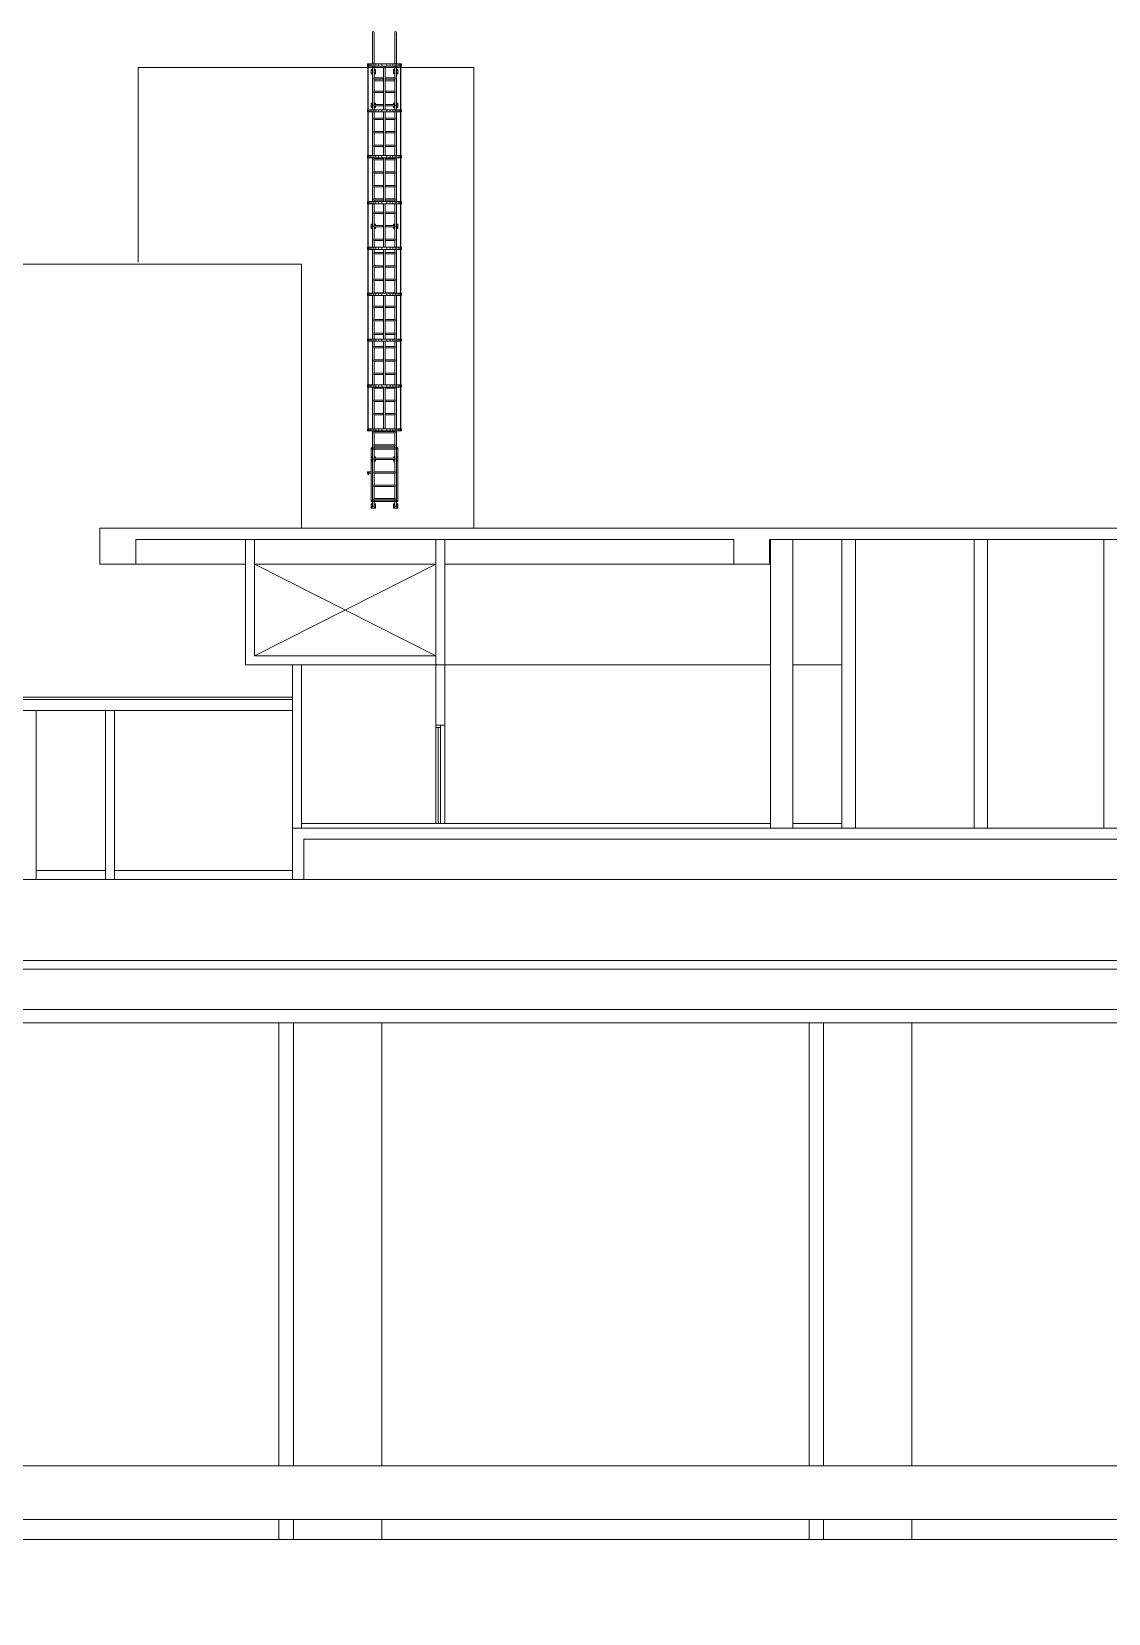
# Model space of a CAD drawing. Header units: millimetres. Extents: x 829698 to 839067, y 817400 to 823544.
# Drawn here: x 838337.3 to 838577.8, y 817931.8 to 818285.3 of the extents above; entities that cross this region are included whole.
import ezdxf

# ---------------------------------------------------------------- set-up
doc = ezdxf.new("R2010")
doc.units = ezdxf.units.MM
doc.linetypes.add('2X62X-MAGP-S-003$0$HIDDEN', pattern=[0.375, 0.25, -0.125])
doc.layers.add('01-feature', color=8, linetype='Continuous', lineweight=13)

# ---------------------------------------------------------------- blocks, each defined once
blk = doc.blocks.new('2X62X-MAGP-S-003$0$SCREW4-P')
at = {"color": 8, "linetype": '2X62X-MAGP-S-003$0$HIDDEN'}
for p, q in [((160, 0), (-160, 0)), ((0, -160), (0, 160))]:
    blk.add_line(p, q, dxfattribs=at)
blk.add_lwpolyline([(-50, 87), (-100, 0), (-50, -87), (50, -87), (100, 0), (50, 87)], close=True)
for radius in [110, 50]:
    blk.add_circle((0, 0), radius)

msp = doc.modelspace()

# ---------------------------------------------------------------- linework, layer by layer
at = {"layer": '01-feature'}
for p, q in [((838413.433, 818285.089), (838413.433, 818278.089)), ((838413.833, 818285.089), (838413.833, 818278.089)), ((838418.433, 818285.089), (838418.433, 818278.089)), ((838418.833, 818285.089), (838418.833, 818278.089)), ((838412.433, 818277.589), (838412.433, 818278.089)), ((838412.633, 818277.589), (838412.633, 818278.089)), ((838412.933, 818277.589), (838412.933, 818278.089)), ((838413.333, 818277.589), (838413.333, 818278.089)), ((838413.733, 818277.589), (838413.733, 818278.089)), ((838414.233, 818277.589), (838414.233, 818278.089)), ((838414.833, 818277.589), (838414.833, 818278.089)), ((838415.583, 818277.589), (838415.583, 818278.089)), ((838416.683, 818277.589), (838416.683, 818278.089)), ((838417.433, 818277.589), (838417.433, 818278.089)), ((838418.033, 818277.589), (838418.033, 818278.089)), ((838418.533, 818277.589), (838418.533, 818278.089)), ((838418.933, 818277.589), (838418.933, 818278.089)), ((838419.333, 818277.589), (838419.333, 818278.089)), ((838419.633, 818277.589), (838419.633, 818278.089)), ((838419.833, 818277.589), (838419.833, 818278.089)), ((838361.133, 818277.289), (838361.133, 818233.789)), ((838361.133, 818277.289), (838436.133, 818277.289)), ((838412.433, 818267.839), (838412.433, 818277.589)), ((838412.533, 818267.839), (838412.533, 818277.589)), ((838413.433, 818277.589), (838413.433, 818267.839)), ((838413.833, 818277.589), (838413.833, 818274.989)), ((838413.833, 818274.689), (838413.833, 818271.989)), ((838415.933, 818274.289), (838413.833, 818274.289)), ((838415.933, 818267.839), (838415.933, 818277.589)), ((838416.333, 818267.839), (838416.333, 818277.589)), ((838418.433, 818274.289), (838416.333, 818274.289)), ((838418.433, 818277.589), (838418.433, 818274.989)), ((838418.433, 818274.689), (838418.433, 818271.989)), ((838418.833, 818277.589), (838418.833, 818267.839)), ((838419.733, 818267.839), (838419.733, 818277.589)), ((838419.833, 818267.839), (838419.833, 818277.589)), ((838436.133, 818277.289), (838436.133, 818174.289)), ((838413.833, 818271.689), (838413.833, 818268.989)), ((838418.433, 818271.689), (838418.433, 818268.989)), ((838412.433, 818267.339), (838412.433, 818267.839)), ((838412.433, 818267.339), (838412.433, 818257.589)), ((838412.533, 818267.339), (838412.533, 818257.589)), ((838412.633, 818267.339), (838412.633, 818267.839)), ((838412.933, 818267.339), (838412.933, 818267.839)), ((838413.333, 818267.339), (838413.333, 818267.839)), ((838413.433, 818267.339), (838413.433, 818257.589)), ((838413.733, 818267.339), (838413.733, 818267.839)), ((838413.833, 818268.689), (838413.833, 818267.839)), ((838413.833, 818267.339), (838413.833, 818265.939)), ((838414.233, 818267.339), (838414.233, 818267.839)), ((838414.833, 818267.339), (838414.833, 818267.839)), ((838415.583, 818267.339), (838415.583, 818267.839)), ((838415.933, 818267.339), (838415.933, 818257.589)), ((838416.333, 818267.339), (838416.333, 818257.589)), ((838416.683, 818267.339), (838416.683, 818267.839)), ((838417.433, 818267.339), (838417.433, 818267.839)), ((838418.033, 818267.339), (838418.033, 818267.839)), ((838418.433, 818268.689), (838418.433, 818267.839)), ((838418.433, 818267.339), (838418.433, 818265.939)), ((838418.533, 818267.339), (838418.533, 818267.839)), ((838418.833, 818267.339), (838418.833, 818257.589)), ((838418.933, 818267.339), (838418.933, 818267.839)), ((838419.333, 818267.339), (838419.333, 818267.839)), ((838419.633, 818267.339), (838419.633, 818267.839)), ((838419.733, 818267.339), (838419.733, 818257.589)), ((838419.833, 818267.339), (838419.833, 818267.839)), ((838419.833, 818267.339), (838419.833, 818257.589)), ((838413.833, 818265.639), (838413.833, 818262.939)), ((838418.433, 818265.639), (838418.433, 818262.939)), ((838413.833, 818262.639), (838413.833, 818259.939)), ((838418.433, 818262.639), (838418.433, 818259.939)), ((838412.433, 818257.089), (838412.433, 818257.589)), ((838412.433, 818257.089), (838412.433, 818247.339)), ((838412.533, 818257.089), (838412.533, 818247.339)), ((838412.633, 818257.089), (838412.633, 818257.589)), ((838412.933, 818257.089), (838412.933, 818257.589)), ((838413.333, 818257.089), (838413.333, 818257.589)), ((838413.433, 818257.089), (838413.433, 818247.339)), ((838413.733, 818257.089), (838413.733, 818257.589)), ((838413.833, 818259.639), (838413.833, 818257.589)), ((838413.833, 818257.089), (838413.833, 818256.939)), ((838413.833, 818256.639), (838413.833, 818253.939)), ((838414.233, 818257.089), (838414.233, 818257.589)), ((838414.833, 818257.089), (838414.833, 818257.589)), ((838415.583, 818257.089), (838415.583, 818257.589)), ((838415.933, 818257.089), (838415.933, 818247.339)), ((838416.333, 818257.089), (838416.333, 818247.339)), ((838416.683, 818257.089), (838416.683, 818257.589)), ((838417.433, 818257.089), (838417.433, 818257.589)), ((838418.033, 818257.089), (838418.033, 818257.589)), ((838418.433, 818259.639), (838418.433, 818257.589)), ((838418.433, 818257.089), (838418.433, 818256.939)), ((838418.433, 818256.639), (838418.433, 818253.939)), ((838418.533, 818257.089), (838418.533, 818257.589)), ((838418.833, 818257.089), (838418.833, 818247.339)), ((838418.933, 818257.089), (838418.933, 818257.589)), ((838419.333, 818257.089), (838419.333, 818257.589)), ((838419.633, 818257.089), (838419.633, 818257.589)), ((838419.733, 818257.089), (838419.733, 818247.339)), ((838419.833, 818257.089), (838419.833, 818257.589)), ((838419.833, 818257.089), (838419.833, 818247.339)), ((838413.833, 818253.639), (838413.833, 818250.939)), ((838418.433, 818253.639), (838418.433, 818250.939)), ((838413.833, 818250.639), (838413.833, 818247.939)), ((838418.433, 818250.639), (838418.433, 818247.939)), ((838412.433, 818246.839), (838412.433, 818247.339)), ((838412.433, 818246.839), (838412.433, 818237.089)), ((838412.533, 818246.839), (838412.533, 818237.089)), ((838412.633, 818246.839), (838412.633, 818247.339)), ((838412.933, 818246.839), (838412.933, 818247.339)), ((838413.333, 818246.839), (838413.333, 818247.339)), ((838413.433, 818246.839), (838413.433, 818237.089)), ((838413.733, 818246.839), (838413.733, 818247.339)), ((838413.833, 818247.639), (838413.833, 818247.339)), ((838413.833, 818246.839), (838413.833, 818244.939)), ((838414.233, 818246.839), (838414.233, 818247.339)), ((838414.833, 818246.839), (838414.833, 818247.339)), ((838415.583, 818246.839), (838415.583, 818247.339)), ((838415.933, 818246.839), (838415.933, 818237.089)), ((838416.333, 818246.839), (838416.333, 818237.089)), ((838416.683, 818246.839), (838416.683, 818247.339)), ((838417.433, 818246.839), (838417.433, 818247.339)), ((838418.033, 818246.839), (838418.033, 818247.339)), ((838418.433, 818247.639), (838418.433, 818247.339)), ((838418.433, 818246.839), (838418.433, 818244.939)), ((838418.533, 818246.839), (838418.533, 818247.339)), ((838418.833, 818246.839), (838418.833, 818237.089)), ((838418.933, 818246.839), (838418.933, 818247.339)), ((838419.333, 818246.839), (838419.333, 818247.339)), ((838419.633, 818246.839), (838419.633, 818247.339)), ((838419.733, 818246.839), (838419.733, 818237.089)), ((838419.833, 818246.839), (838419.833, 818247.339)), ((838419.833, 818246.839), (838419.833, 818237.089)), ((838413.833, 818244.639), (838413.833, 818241.939)), ((838418.433, 818244.639), (838418.433, 818241.939)), ((838413.833, 818241.639), (838413.833, 818238.939)), ((838418.433, 818241.639), (838418.433, 818238.939)), ((838412.433, 818236.589), (838412.433, 818237.089)), ((838412.433, 818236.589), (838412.433, 818226.839)), ((838412.533, 818236.589), (838412.533, 818226.839)), ((838412.633, 818236.589), (838412.633, 818237.089)), ((838412.933, 818236.589), (838412.933, 818237.089)), ((838413.333, 818236.589), (838413.333, 818237.089)), ((838413.433, 818236.589), (838413.433, 818226.839)), ((838413.733, 818236.589), (838413.733, 818237.089)), ((838413.833, 818238.639), (838413.833, 818237.089)), ((838413.833, 818236.589), (838413.833, 818235.939)), ((838413.833, 818235.639), (838413.833, 818232.939)), ((838414.233, 818236.589), (838414.233, 818237.089)), ((838414.833, 818236.589), (838414.833, 818237.089)), ((838415.583, 818236.589), (838415.583, 818237.089)), ((838415.933, 818236.589), (838415.933, 818226.839)), ((838416.333, 818236.589), (838416.333, 818226.839)), ((838416.683, 818236.589), (838416.683, 818237.089)), ((838417.433, 818236.589), (838417.433, 818237.089)), ((838418.033, 818236.589), (838418.033, 818237.089)), ((838418.433, 818238.639), (838418.433, 818237.089)), ((838418.433, 818236.589), (838418.433, 818235.939)), ((838418.433, 818235.639), (838418.433, 818232.939)), ((838418.533, 818236.589), (838418.533, 818237.089)), ((838418.833, 818236.589), (838418.833, 818226.839)), ((838418.933, 818236.589), (838418.933, 818237.089)), ((838419.333, 818236.589), (838419.333, 818237.089)), ((838419.633, 818236.589), (838419.633, 818237.089)), ((838419.733, 818236.589), (838419.733, 818226.839)), ((838419.833, 818236.589), (838419.833, 818237.089)), ((838419.833, 818236.589), (838419.833, 818216.589)), ((838141.133, 818233.289), (838397.633, 818233.289)), ((838397.633, 818233.289), (838397.633, 818174.289)), ((838413.833, 818232.639), (838413.833, 818229.939)), ((838418.433, 818232.639), (838418.433, 818229.939)), ((838413.833, 818229.639), (838413.833, 818226.939)), ((838418.433, 818229.639), (838418.433, 818226.939)), ((838412.433, 818226.339), (838412.433, 818226.839)), ((838412.433, 818226.339), (838412.433, 818216.589)), ((838412.533, 818226.339), (838412.533, 818216.589)), ((838412.633, 818226.339), (838412.633, 818226.839)), ((838412.933, 818226.339), (838412.933, 818226.839)), ((838413.333, 818226.339), (838413.333, 818226.839)), ((838413.433, 818226.339), (838413.433, 818216.589)), ((838413.733, 818226.339), (838413.733, 818226.839)), ((838413.833, 818226.339), (838413.833, 818223.939)), ((838414.233, 818226.339), (838414.233, 818226.839)), ((838414.833, 818226.339), (838414.833, 818226.839)), ((838415.583, 818226.339), (838415.583, 818226.839)), ((838415.933, 818226.339), (838415.933, 818216.589)), ((838416.333, 818226.339), (838416.333, 818216.589)), ((838416.683, 818226.339), (838416.683, 818226.839)), ((838417.433, 818226.339), (838417.433, 818226.839)), ((838418.033, 818226.339), (838418.033, 818226.839)), ((838418.433, 818226.339), (838418.433, 818223.939)), ((838418.533, 818226.339), (838418.533, 818226.839)), ((838418.833, 818226.339), (838418.833, 818216.589)), ((838418.933, 818226.339), (838418.933, 818226.839)), ((838419.333, 818226.339), (838419.333, 818226.839)), ((838419.633, 818226.339), (838419.633, 818226.839)), ((838419.733, 818226.339), (838419.733, 818216.589)), ((838419.833, 818226.339), (838419.833, 818226.839)), ((838413.833, 818223.639), (838413.833, 818220.939)), ((838418.433, 818223.639), (838418.433, 818220.939)), ((838413.833, 818220.639), (838413.833, 818217.939)), ((838418.433, 818220.639), (838418.433, 818217.939)), ((838412.433, 818216.089), (838412.433, 818216.589)), ((838412.433, 818216.089), (838412.433, 818206.339)), ((838412.533, 818216.089), (838412.533, 818206.339)), ((838412.633, 818216.089), (838412.633, 818216.589)), ((838412.933, 818216.089), (838412.933, 818216.589)), ((838413.333, 818216.089), (838413.333, 818216.589)), ((838413.433, 818216.089), (838413.433, 818206.339)), ((838413.733, 818216.089), (838413.733, 818216.589)), ((838413.833, 818217.639), (838413.833, 818216.589)), ((838413.833, 818216.089), (838413.833, 818214.939)), ((838413.833, 818214.639), (838413.833, 818211.939)), ((838414.233, 818216.089), (838414.233, 818216.589)), ((838414.833, 818216.089), (838414.833, 818216.589)), ((838415.583, 818216.089), (838415.583, 818216.589)), ((838415.933, 818216.089), (838415.933, 818206.339)), ((838416.333, 818216.089), (838416.333, 818206.339)), ((838416.683, 818216.089), (838416.683, 818216.589)), ((838417.433, 818216.089), (838417.433, 818216.589)), ((838418.033, 818216.089), (838418.033, 818216.589)), ((838418.433, 818217.639), (838418.433, 818216.589)), ((838418.433, 818216.089), (838418.433, 818214.939)), ((838418.433, 818214.639), (838418.433, 818211.939)), ((838418.533, 818216.089), (838418.533, 818216.589)), ((838418.833, 818216.089), (838418.833, 818206.339)), ((838418.933, 818216.089), (838418.933, 818216.589)), ((838419.333, 818216.089), (838419.333, 818216.589)), ((838419.633, 818216.089), (838419.633, 818216.589)), ((838419.733, 818216.089), (838419.733, 818206.339)), ((838419.833, 818216.089), (838419.833, 818216.589)), ((838419.833, 818216.089), (838419.833, 818206.339)), ((838413.833, 818211.639), (838413.833, 818208.939)), ((838418.433, 818211.639), (838418.433, 818208.939)), ((838413.833, 818208.639), (838413.833, 818206.339)), ((838418.433, 818208.639), (838418.433, 818206.339)), ((838412.433, 818205.839), (838412.433, 818206.339)), ((838412.433, 818205.839), (838412.433, 818196.539)), ((838412.533, 818205.839), (838412.533, 818196.539)), ((838412.633, 818205.839), (838412.633, 818206.339)), ((838412.933, 818205.839), (838412.933, 818206.339)), ((838413.333, 818205.839), (838413.333, 818206.339)), ((838413.433, 818205.839), (838413.433, 818196.539)), ((838413.733, 818205.839), (838413.733, 818206.339)), ((838413.833, 818205.639), (838413.833, 818202.939)), ((838414.233, 818205.839), (838414.233, 818206.339)), ((838414.833, 818205.839), (838414.833, 818206.339)), ((838415.583, 818205.839), (838415.583, 818206.339)), ((838415.933, 818205.839), (838415.933, 818196.539)), ((838416.333, 818205.839), (838416.333, 818196.539)), ((838416.683, 818205.839), (838416.683, 818206.339)), ((838417.433, 818205.839), (838417.433, 818206.339)), ((838418.033, 818205.839), (838418.033, 818206.339)), ((838418.433, 818205.639), (838418.433, 818202.939)), ((838418.533, 818205.839), (838418.533, 818206.339)), ((838418.833, 818205.839), (838418.833, 818196.539)), ((838418.933, 818205.839), (838418.933, 818206.339)), ((838419.333, 818205.839), (838419.333, 818206.339)), ((838419.633, 818205.839), (838419.633, 818206.339)), ((838419.733, 818205.839), (838419.733, 818196.539)), ((838419.833, 818205.839), (838419.833, 818206.339)), ((838419.833, 818205.839), (838419.833, 818196.539)), ((838413.833, 818202.639), (838413.833, 818199.939)), ((838418.433, 818202.639), (838418.433, 818199.939)), ((838412.433, 818196.039), (838412.433, 818196.539)), ((838412.633, 818196.039), (838412.633, 818196.539)), ((838412.933, 818196.039), (838412.933, 818196.539)), ((838413.333, 818196.039), (838413.333, 818196.539)), ((838413.733, 818196.039), (838413.733, 818196.539)), ((838413.833, 818199.639), (838413.833, 818196.539)), ((838414.233, 818196.039), (838414.233, 818196.539)), ((838414.833, 818196.039), (838414.833, 818196.539)), ((838415.583, 818196.039), (838415.583, 818196.539)), ((838416.683, 818196.039), (838416.683, 818196.539)), ((838417.433, 818196.039), (838417.433, 818196.539)), ((838418.033, 818196.039), (838418.033, 818196.539)), ((838418.433, 818199.639), (838418.433, 818196.539)), ((838418.533, 818196.039), (838418.533, 818196.539)), ((838418.933, 818196.039), (838418.933, 818196.539)), ((838419.333, 818196.039), (838419.333, 818196.539)), ((838419.633, 818196.039), (838419.633, 818196.539)), ((838419.833, 818196.039), (838419.833, 818196.539)), ((838413.433, 818196.039), (838413.433, 818192.289)), ((838413.833, 818196.039), (838413.833, 818195.939)), ((838413.833, 818195.639), (838413.833, 818192.939)), ((838418.433, 818196.039), (838418.433, 818195.939)), ((838418.433, 818195.639), (838418.433, 818192.939)), ((838418.833, 818196.039), (838418.833, 818192.289)), ((838413.453, 818191.969), (838413.133, 818192.289)), ((838413.155, 818190.089), (838413.411, 818190.089)), ((838413.155, 818189.489), (838413.411, 818189.489)), ((838413.283, 818189.961), (838413.283, 818190.217)), ((838413.283, 818189.617), (838413.283, 818189.361)), ((838413.433, 818192.289), (838413.433, 818180.289)), ((838413.833, 818192.639), (838413.833, 818192.289)), ((838413.833, 818192.289), (838413.833, 818189.939)), ((838413.833, 818189.639), (838413.833, 818186.939)), ((838414.111, 818190.089), (838413.855, 818190.089)), ((838414.111, 818189.489), (838413.855, 818189.489)), ((838413.983, 818189.961), (838413.983, 818190.217)), ((838413.983, 818189.617), (838413.983, 818189.361)), ((838418.155, 818190.089), (838418.411, 818190.089)), ((838418.155, 818189.489), (838418.411, 818189.489)), ((838418.283, 818189.961), (838418.283, 818190.217)), ((838418.283, 818189.617), (838418.283, 818189.361)), ((838418.433, 818192.639), (838418.433, 818192.289)), ((838418.433, 818192.289), (838418.433, 818189.939)), ((838418.433, 818189.639), (838418.433, 818186.939)), ((838418.813, 818191.969), (838419.133, 818192.289)), ((838418.833, 818192.289), (838418.833, 818180.289)), ((838419.111, 818190.089), (838418.855, 818190.089)), ((838419.111, 818189.489), (838418.855, 818189.489)), ((838418.983, 818189.961), (838418.983, 818190.217)), ((838418.983, 818189.617), (838418.983, 818189.361)), ((838412.471, 818186.589), (838412.471, 818186.689)), ((838412.521, 818186.589), (838412.521, 818186.689)), ((838413.833, 818186.639), (838413.833, 818183.939)), ((838418.433, 818186.639), (838418.433, 818183.939)), ((838413.833, 818183.639), (838413.833, 818180.939)), ((838418.433, 818183.639), (838418.433, 818180.939)), ((838413.453, 818180.609), (838413.133, 818180.289)), ((838413.433, 818180.289), (838413.433, 818179.291)), ((838413.833, 818180.639), (838413.833, 818180.289)), ((838413.833, 818180.289), (838413.833, 818179.291)), ((838418.433, 818180.639), (838418.433, 818180.289)), ((838418.433, 818180.289), (838418.433, 818179.291)), ((838418.813, 818180.609), (838419.133, 818180.289)), ((838418.833, 818180.289), (838418.833, 818179.291)), ((838352.592, 818174.289), (838702.833, 818174.289)), ((838352.592, 818174.289), (838352.592, 818166.289)), ((838360.592, 818171.789), (838360.592, 818166.289)), ((838360.592, 818171.789), (838494.151, 818171.789)), ((838385.133, 818171.789), (838385.133, 818143.789)), ((838387.133, 818166.289), (838387.133, 818171.789)), ((838427.633, 818171.789), (838427.633, 818130.289)), ((838494.151, 818171.789), (838494.151, 818166.289)), ((838502.151, 818171.789), (838634.633, 818171.789)), ((838502.151, 818171.789), (838502.151, 818166.289)), ((838502.333, 818171.789), (838502.333, 818107.289)), ((838507.333, 818171.789), (838507.333, 818107.289)), ((838518.333, 818171.789), (838518.333, 818107.289)), ((838521.333, 818171.789), (838521.333, 818107.289)), ((838547.833, 818171.789), (838547.833, 818107.289)), ((838550.833, 818171.789), (838550.833, 818107.289)), ((838576.833, 818171.789), (838576.833, 818107.289)), ((838547.833, 818169.539), (838547.833, 818107.289)), ((838550.833, 818169.539), (838550.833, 818107.289)), ((838352.592, 818166.289), (838360.592, 818166.289)), ((838385.133, 818166.289), (838360.592, 818166.289)), ((838387.133, 818166.289), (838387.133, 818145.789)), ((838427.633, 818166.289), (838387.133, 818166.289)), ((838387.133, 818145.789), (838427.633, 818166.289)), ((838387.133, 818166.289), (838427.633, 818145.789)), ((838494.151, 818166.289), (838429.633, 818166.289)), ((838494.151, 818166.289), (838502.151, 818166.289)), ((838385.133, 818143.789), (838429.633, 818143.789)), ((838387.133, 818145.789), (838427.633, 818145.789)), ((838395.633, 818143.789), (838395.633, 818107.289)), ((838397.633, 818143.789), (838397.633, 818107.289)), ((838429.633, 818143.789), (838502.333, 818143.789)), ((838507.333, 818143.789), (838518.333, 818143.789)), ((838395.633, 818136.539), (838320.278, 818136.539)), ((838395.633, 818133.539), (838318.278, 818133.539)), ((838395.633, 818136.039), (838320.278, 818136.039)), ((838338.333, 818133.539), (838338.333, 818095.789)), ((838353.833, 818133.539), (838353.833, 818095.789)), ((838355.833, 818133.539), (838355.833, 818095.789)), ((838427.633, 818129.789), (838427.633, 818108.289)), ((838428.133, 818129.789), (838428.133, 818108.289)), ((838428.633, 818129.789), (838428.633, 818108.289)), ((838429.633, 818130.289), (838429.633, 818108.289)), ((838397.633, 818108.289), (838502.333, 818108.289)), ((838507.333, 818108.289), (838518.333, 818108.289)), ((838395.633, 818107.289), (838720.633, 818107.289)), ((838395.633, 818095.789), (838395.633, 818107.289)), ((838398.133, 818104.789), (838718.133, 818104.789)), ((838398.133, 818095.789), (838398.133, 818104.789)), ((838338.333, 818097.789), (838353.833, 818097.789)), ((838355.833, 818097.789), (838395.633, 818097.789)), ((838104.633, 818095.789), (838842.133, 818095.789)), ((838230.633, 818077.689), (839059.049, 818077.689)), ((837967.048, 818075.789), (839059.049, 818075.789)), ((838230.633, 818075.789), (839059.049, 818075.789)), ((837716.884, 818066.789), (839059.049, 818066.789)), ((837716.884, 818063.789), (839067.075, 818063.789)), ((838392.574, 817964.789), (838392.574, 818063.789)), ((838395.793, 817964.789), (838395.793, 818063.789)), ((838415.532, 817964.789), (838415.532, 818063.789)), ((838511.01, 817964.789), (838511.01, 818063.789)), ((838514.229, 817964.789), (838514.229, 818063.789)), ((838533.968, 817964.789), (838533.968, 818063.789)), ((837716.884, 817964.789), (839059.049, 817964.789)), ((837716.884, 817952.789), (839059.049, 817952.789)), ((838392.574, 817948.285), (838392.574, 817952.789)), ((838395.793, 817948.285), (838395.793, 817952.789)), ((838415.532, 817948.285), (838415.532, 817952.789)), ((838511.01, 817948.285), (838511.01, 817952.789)), ((838514.229, 817948.285), (838514.229, 817952.789)), ((838533.968, 817948.285), (838533.968, 817952.789))]:
    msp.add_line(p, q, dxfattribs=at)
for points in [[(838412.333, 818278.089), (838419.933, 818278.089), (838419.933, 818277.589), (838412.333, 818277.589)], [(838412.333, 818267.839), (838419.933, 818267.839), (838419.933, 818267.339), (838412.333, 818267.339)], [(838412.333, 818257.589), (838419.933, 818257.589), (838419.933, 818257.089), (838412.333, 818257.089)], [(838412.333, 818247.339), (838419.933, 818247.339), (838419.933, 818246.839), (838412.333, 818246.839)], [(838412.333, 818237.089), (838419.933, 818237.089), (838419.933, 818236.589), (838412.333, 818236.589)], [(838412.333, 818226.839), (838419.933, 818226.839), (838419.933, 818226.339), (838412.333, 818226.339)], [(838412.333, 818216.589), (838419.933, 818216.589), (838419.933, 818216.089), (838412.333, 818216.089)], [(838412.333, 818206.339), (838419.933, 818206.339), (838419.933, 818205.839), (838412.333, 818205.839)], [(838412.333, 818196.539), (838419.933, 818196.539), (838419.933, 818196.039), (838412.333, 818196.039)], [(838419.133, 818180.289), (838413.133, 818180.289), (838413.133, 818192.289), (838419.133, 818192.289)], [(838413.323, 818190.159), (838413.363, 818190.089), (838413.323, 818190.02), (838413.243, 818190.02), (838413.203, 818190.089), (838413.243, 818190.159)], [(838413.323, 818189.42), (838413.363, 818189.489), (838413.323, 818189.559), (838413.243, 818189.559), (838413.203, 818189.489), (838413.243, 818189.42)], [(838418.813, 818180.609), (838413.453, 818180.609), (838413.453, 818191.969), (838418.813, 818191.969)], [(838413.943, 818190.159), (838413.903, 818190.089), (838413.943, 818190.02), (838414.023, 818190.02), (838414.063, 818190.089), (838414.023, 818190.159)], [(838413.943, 818189.42), (838413.903, 818189.489), (838413.943, 818189.559), (838414.023, 818189.559), (838414.063, 818189.489), (838414.023, 818189.42)], [(838418.323, 818190.159), (838418.363, 818190.089), (838418.323, 818190.02), (838418.243, 818190.02), (838418.203, 818190.089), (838418.243, 818190.159)], [(838418.323, 818189.42), (838418.363, 818189.489), (838418.323, 818189.559), (838418.243, 818189.559), (838418.203, 818189.489), (838418.243, 818189.42)], [(838418.943, 818190.159), (838418.903, 818190.089), (838418.943, 818190.02), (838419.023, 818190.02), (838419.063, 818190.089), (838419.023, 818190.159)], [(838418.943, 818189.42), (838418.903, 818189.489), (838418.943, 818189.559), (838419.023, 818189.559), (838419.063, 818189.489), (838419.023, 818189.42)], [(838412.596, 818186.289), (838412.396, 818186.289), (838412.396, 818186.589), (838412.596, 818186.589)], [(838428.633, 818130.289), (838427.633, 818130.289), (838427.633, 818129.789), (838428.633, 818129.789)]]:
    msp.add_lwpolyline(points, close=True, dxfattribs=at)
for points in [[(838413.433, 818275.839), (838413.133, 818275.839), (838413.133, 818276.839), (838413.433, 818276.839)], [(838413.833, 818276.839), (838414.133, 818276.839), (838414.133, 818275.839), (838413.833, 818275.839)], [(838418.433, 818276.839), (838418.133, 818276.839), (838418.133, 818275.839), (838418.433, 818275.839)], [(838418.833, 818275.839), (838419.133, 818275.839), (838419.133, 818276.839), (838418.833, 818276.839)], [(838413.433, 818268.339), (838413.133, 818268.339), (838413.133, 818269.339), (838413.433, 818269.339)], [(838413.833, 818269.339), (838414.133, 818269.339), (838414.133, 818268.989)], [(838414.133, 818268.689), (838414.133, 818268.339), (838413.833, 818268.339)], [(838418.433, 818269.339), (838418.133, 818269.339), (838418.133, 818268.989)], [(838418.133, 818268.689), (838418.133, 818268.339), (838418.433, 818268.339)], [(838418.833, 818268.339), (838419.133, 818268.339), (838419.133, 818269.339), (838418.833, 818269.339)], [(838413.433, 818241.289), (838413.133, 818241.289), (838413.133, 818242.289), (838413.433, 818242.289)], [(838413.833, 818242.289), (838414.133, 818242.289), (838414.133, 818241.939)], [(838414.133, 818241.639), (838414.133, 818241.289), (838413.833, 818241.289)], [(838418.433, 818242.289), (838418.133, 818242.289), (838418.133, 818241.939)], [(838418.133, 818241.639), (838418.133, 818241.289), (838418.433, 818241.289)], [(838418.833, 818241.289), (838419.133, 818241.289), (838419.133, 818242.289), (838418.833, 818242.289)], [(838413.433, 818189.289), (838413.133, 818189.289), (838413.133, 818190.289), (838413.433, 818190.289)], [(838413.833, 818190.289), (838414.133, 818190.289), (838414.133, 818189.939)], [(838414.133, 818189.639), (838414.133, 818189.289), (838413.833, 818189.289)], [(838418.433, 818190.289), (838418.133, 818190.289), (838418.133, 818189.939)], [(838418.133, 818189.639), (838418.133, 818189.289), (838418.433, 818189.289)], [(838418.833, 818189.289), (838419.133, 818189.289), (838419.133, 818190.289), (838418.833, 818190.289)], [(838413.133, 818186.639), (838412.521, 818186.639)], [(838413.833, 818179.789), (838414.133, 818179.789), (838414.133, 818178.789), (838413.133, 818178.789), (838413.133, 818179.789), (838413.433, 818179.789)], [(838418.433, 818179.789), (838418.133, 818179.789), (838418.133, 818178.789), (838419.133, 818178.789), (838419.133, 818179.789), (838418.833, 818179.789)], [(838429.633, 818171.789), (838429.633, 818130.289), (838427.633, 818130.289)], [(837399.599, 817948.285), (838037.09, 817948.285), (838043.09, 817931.8), (838055.09, 817964.77), (838061.09, 817948.285), (838815.609, 817948.285)]]:
    msp.add_lwpolyline(points, dxfattribs=at)
for points in [[(838415.933, 818274.689), (838413.833, 818274.689, -0.6666667), (838413.833, 818274.989), (838415.933, 818274.989)], [(838416.333, 818274.989), (838418.433, 818274.989, -0.6666667), (838418.433, 818274.689), (838416.333, 818274.689)], [(838415.933, 818271.689), (838413.833, 818271.689, -0.6666667), (838413.833, 818271.989), (838415.933, 818271.989)], [(838416.333, 818271.989), (838418.433, 818271.989, -0.6666667), (838418.433, 818271.689), (838416.333, 818271.689)], [(838415.933, 818268.689), (838413.833, 818268.689, -0.6666667), (838413.833, 818268.989), (838415.933, 818268.989)], [(838416.333, 818268.989), (838418.433, 818268.989, -0.6666667), (838418.433, 818268.689), (838416.333, 818268.689)], [(838415.933, 818265.639), (838413.833, 818265.639, -0.6666667), (838413.833, 818265.939), (838415.933, 818265.939)], [(838416.333, 818265.939), (838418.433, 818265.939, -0.6666667), (838418.433, 818265.639), (838416.333, 818265.639)], [(838415.933, 818262.639), (838413.833, 818262.639, -0.6666667), (838413.833, 818262.939), (838415.933, 818262.939)], [(838416.333, 818262.939), (838418.433, 818262.939, -0.6666667), (838418.433, 818262.639), (838416.333, 818262.639)], [(838415.933, 818259.639), (838413.833, 818259.639, -0.6666667), (838413.833, 818259.939), (838415.933, 818259.939)], [(838415.933, 818256.639), (838413.833, 818256.639, -0.6666667), (838413.833, 818256.939), (838415.933, 818256.939)], [(838416.333, 818259.939), (838418.433, 818259.939, -0.6666667), (838418.433, 818259.639), (838416.333, 818259.639)], [(838416.333, 818256.939), (838418.433, 818256.939, -0.6666667), (838418.433, 818256.639), (838416.333, 818256.639)], [(838415.933, 818253.639), (838413.833, 818253.639, -0.6666667), (838413.833, 818253.939), (838415.933, 818253.939)], [(838416.333, 818253.939), (838418.433, 818253.939, -0.6666667), (838418.433, 818253.639), (838416.333, 818253.639)], [(838415.933, 818250.639), (838413.833, 818250.639, -0.6666667), (838413.833, 818250.939), (838415.933, 818250.939)], [(838416.333, 818250.939), (838418.433, 818250.939, -0.6666667), (838418.433, 818250.639), (838416.333, 818250.639)], [(838415.933, 818247.639), (838413.833, 818247.639, -0.6666667), (838413.833, 818247.939), (838415.933, 818247.939)], [(838416.333, 818247.939), (838418.433, 818247.939, -0.6666667), (838418.433, 818247.639), (838416.333, 818247.639)], [(838415.933, 818244.639), (838413.833, 818244.639, -0.6666667), (838413.833, 818244.939), (838415.933, 818244.939)], [(838416.333, 818244.939), (838418.433, 818244.939, -0.6666667), (838418.433, 818244.639), (838416.333, 818244.639)], [(838415.933, 818241.639), (838413.833, 818241.639, -0.6666667), (838413.833, 818241.939), (838415.933, 818241.939)], [(838415.933, 818238.639), (838413.833, 818238.639, -0.6666667), (838413.833, 818238.939), (838415.933, 818238.939)], [(838416.333, 818241.939), (838418.433, 818241.939, -0.6666667), (838418.433, 818241.639), (838416.333, 818241.639)], [(838416.333, 818238.939), (838418.433, 818238.939, -0.6666667), (838418.433, 818238.639), (838416.333, 818238.639)], [(838415.933, 818235.639), (838413.833, 818235.639, -0.6666667), (838413.833, 818235.939), (838415.933, 818235.939)], [(838416.333, 818235.939), (838418.433, 818235.939, -0.6666667), (838418.433, 818235.639), (838416.333, 818235.639)], [(838415.933, 818232.639), (838413.833, 818232.639, -0.6666667), (838413.833, 818232.939), (838415.933, 818232.939)], [(838416.333, 818232.939), (838418.433, 818232.939, -0.6666667), (838418.433, 818232.639), (838416.333, 818232.639)], [(838415.933, 818229.639), (838413.833, 818229.639, -0.6666667), (838413.833, 818229.939), (838415.933, 818229.939)], [(838416.333, 818229.939), (838418.433, 818229.939, -0.6666667), (838418.433, 818229.639), (838416.333, 818229.639)], [(838413.741, 818226.839, -0.2192236), (838413.833, 818226.939), (838415.933, 818226.939)], [(838416.333, 818226.939), (838418.433, 818226.939, -0.2192236), (838418.525, 818226.839, -0.2192236)], [(838415.933, 818223.639), (838413.833, 818223.639, -0.6666667), (838413.833, 818223.939), (838415.933, 818223.939)], [(838416.333, 818223.939), (838418.433, 818223.939, -0.6666667), (838418.433, 818223.639), (838416.333, 818223.639)], [(838415.933, 818220.639), (838413.833, 818220.639, -0.6666667), (838413.833, 818220.939), (838415.933, 818220.939)], [(838415.933, 818217.639), (838413.833, 818217.639, -0.6666667), (838413.833, 818217.939), (838415.933, 818217.939)], [(838416.333, 818220.939), (838418.433, 818220.939, -0.6666667), (838418.433, 818220.639), (838416.333, 818220.639)], [(838416.333, 818217.939), (838418.433, 818217.939, -0.6666667), (838418.433, 818217.639), (838416.333, 818217.639)], [(838415.933, 818214.639), (838413.833, 818214.639, -0.6666667), (838413.833, 818214.939), (838415.933, 818214.939)], [(838416.333, 818214.939), (838418.433, 818214.939, -0.6666667), (838418.433, 818214.639), (838416.333, 818214.639)], [(838415.933, 818211.639), (838413.833, 818211.639, -0.6666667), (838413.833, 818211.939), (838415.933, 818211.939)], [(838416.333, 818211.939), (838418.433, 818211.939, -0.6666667), (838418.433, 818211.639), (838416.333, 818211.639)], [(838415.933, 818208.639), (838413.833, 818208.639, -0.6666667), (838413.833, 818208.939), (838415.933, 818208.939)], [(838416.333, 818208.939), (838418.433, 818208.939, -0.6666667), (838418.433, 818208.639), (838416.333, 818208.639)], [(838415.933, 818205.639), (838413.833, 818205.639, -0.3903882), (838413.741, 818205.839, -0.3903882)], [(838418.525, 818205.839, -0.3903882), (838418.433, 818205.639), (838416.333, 818205.639)], [(838415.933, 818202.639), (838413.833, 818202.639, -0.6666667), (838413.833, 818202.939), (838415.933, 818202.939)], [(838416.333, 818202.939), (838418.433, 818202.939, -0.6666667), (838418.433, 818202.639), (838416.333, 818202.639)], [(838415.933, 818199.639), (838413.833, 818199.639, -0.6666667), (838413.833, 818199.939), (838415.933, 818199.939)], [(838416.333, 818199.939), (838418.433, 818199.939, -0.6666667), (838418.433, 818199.639), (838416.333, 818199.639)], [(838412.471, 818186.639), (838412.433, 818186.639, -0.6666667), (838412.433, 818186.939), (838413.133, 818186.939)]]:
    msp.add_lwpolyline(points, format="xyb", dxfattribs=at)
for points in [[(838413.833, 818195.639, -0.6666667), (838413.833, 818195.939), (838418.433, 818195.939, -0.6666667), (838418.433, 818195.639)], [(838413.833, 818192.639, -0.6666667), (838413.833, 818192.939), (838418.433, 818192.939, -0.6666667), (838418.433, 818192.639)], [(838413.833, 818189.639, -0.6666667), (838413.833, 818189.939), (838418.433, 818189.939, -0.6666667), (838418.433, 818189.639)], [(838413.833, 818186.639, -0.6666667), (838413.833, 818186.939), (838418.433, 818186.939, -0.6666667), (838418.433, 818186.639)], [(838413.833, 818183.639, -0.6666667), (838413.833, 818183.939), (838418.433, 818183.939, -0.6666667), (838418.433, 818183.639)], [(838413.833, 818180.639, -0.6666667), (838413.833, 818180.939), (838418.433, 818180.939, -0.6666667), (838418.433, 818180.639)]]:
    msp.add_lwpolyline(points, format="xyb", close=True, dxfattribs=at)
for centre, radius in [((838413.283, 818190.089), 0.088), ((838413.283, 818189.489), 0.088), ((838413.283, 818190.089), 0.04), ((838413.283, 818189.489), 0.04), ((838413.983, 818190.089), 0.088), ((838413.983, 818189.489), 0.088), ((838413.983, 818190.089), 0.04), ((838413.983, 818189.489), 0.04), ((838418.283, 818190.089), 0.088), ((838418.283, 818189.489), 0.088), ((838418.283, 818190.089), 0.04), ((838418.283, 818189.489), 0.04), ((838418.983, 818190.089), 0.088), ((838418.983, 818189.489), 0.088), ((838418.983, 818190.089), 0.04), ((838418.983, 818189.489), 0.04), ((838412.496, 818186.789), 0.1)]:
    msp.add_circle(centre, radius, dxfattribs=at)
for centre, start, end in [((838413.633, 818285.089), 0, 180), ((838418.633, 818285.089), 0, 180), ((838413.633, 818179.291), 180, 0), ((838418.633, 818179.291), 180, 0)]:
    msp.add_arc(centre, 0.2, start, end, dxfattribs=at)

# ---------------------------------------------------------------- block references
for p, xscale, yscale, zscale, rotation in [((838413.283, 818276.639), -0.0007999999999999999, 0.0007999999999999999, 0.0007999999999999999, 359.9999999987829), ((838413.283, 818276.039), 0.0007999999999999997, 0.0007999999999999997, 0.0007999999999999997, 179.9999999987828), ((838413.983, 818276.039), -0.0007999999999999997, 0.0007999999999999997, 0.0007999999999999997, 180), ((838418.283, 818276.639), -0.0007999999999999999, 0.0007999999999999999, 0.0007999999999999999, 359.9999999987829), ((838418.283, 818276.039), 0.0007999999999999997, 0.0007999999999999997, 0.0007999999999999997, 179.9999999987828), ((838418.983, 818276.039), -0.0007999999999999997, 0.0007999999999999997, 0.0007999999999999997, 180), ((838413.283, 818269.139), -0.0007999999999999999, 0.0007999999999999999, 0.0007999999999999999, 359.9999999987829), ((838413.283, 818268.539), 0.0007999999999999997, 0.0007999999999999997, 0.0007999999999999997, 179.9999999987828), ((838413.983, 818268.539), -0.0007999999999999997, 0.0007999999999999997, 0.0007999999999999997, 180), ((838418.283, 818269.139), -0.0007999999999999999, 0.0007999999999999999, 0.0007999999999999999, 359.9999999987829), ((838418.283, 818268.539), 0.0007999999999999997, 0.0007999999999999997, 0.0007999999999999997, 179.9999999987828), ((838418.983, 818268.539), -0.0007999999999999997, 0.0007999999999999997, 0.0007999999999999997, 180), ((838413.283, 818242.089), -0.0007999999999999999, 0.0007999999999999999, 0.0007999999999999999, 359.9999999987829), ((838413.283, 818241.489), 0.0007999999999999997, 0.0007999999999999997, 0.0007999999999999997, 179.9999999987828), ((838413.983, 818241.489), -0.0007999999999999997, 0.0007999999999999997, 0.0007999999999999997, 180), ((838418.283, 818242.089), -0.0007999999999999999, 0.0007999999999999999, 0.0007999999999999999, 359.9999999987829), ((838418.283, 818241.489), 0.0007999999999999997, 0.0007999999999999997, 0.0007999999999999997, 179.9999999987828), ((838418.983, 818241.489), -0.0007999999999999997, 0.0007999999999999997, 0.0007999999999999997, 180), ((838413.283, 818179.589), -0.0007999999999999999, 0.0007999999999999999, 0.0007999999999999999, 359.9999999987829), ((838413.283, 818178.989), 0.0007999999999999997, 0.0007999999999999997, 0.0007999999999999997, 179.9999999987828), ((838413.983, 818178.989), -0.0007999999999999997, 0.0007999999999999997, 0.0007999999999999997, 180), ((838418.283, 818179.589), -0.0007999999999999999, 0.0007999999999999999, 0.0007999999999999999, 359.9999999987829), ((838418.283, 818178.989), 0.0007999999999999997, 0.0007999999999999997, 0.0007999999999999997, 179.9999999987828), ((838418.983, 818178.989), -0.0007999999999999997, 0.0007999999999999997, 0.0007999999999999997, 180)]:
    msp.add_blockref('2X62X-MAGP-S-003$0$SCREW4-P', p, dxfattribs=dict(at, xscale=xscale, yscale=yscale, zscale=zscale, rotation=rotation))
at = {"layer": '01-feature', "xscale": 0.0008, "yscale": 0.0008, "zscale": 0.0008}
for p in [(838413.983, 818276.639), (838418.983, 818276.639), (838413.983, 818269.139), (838418.983, 818269.139), (838413.983, 818242.089), (838418.983, 818242.089), (838413.983, 818179.589), (838418.983, 818179.589)]:
    msp.add_blockref('2X62X-MAGP-S-003$0$SCREW4-P', p, dxfattribs=at)

doc.saveas('drawing.dxf')
